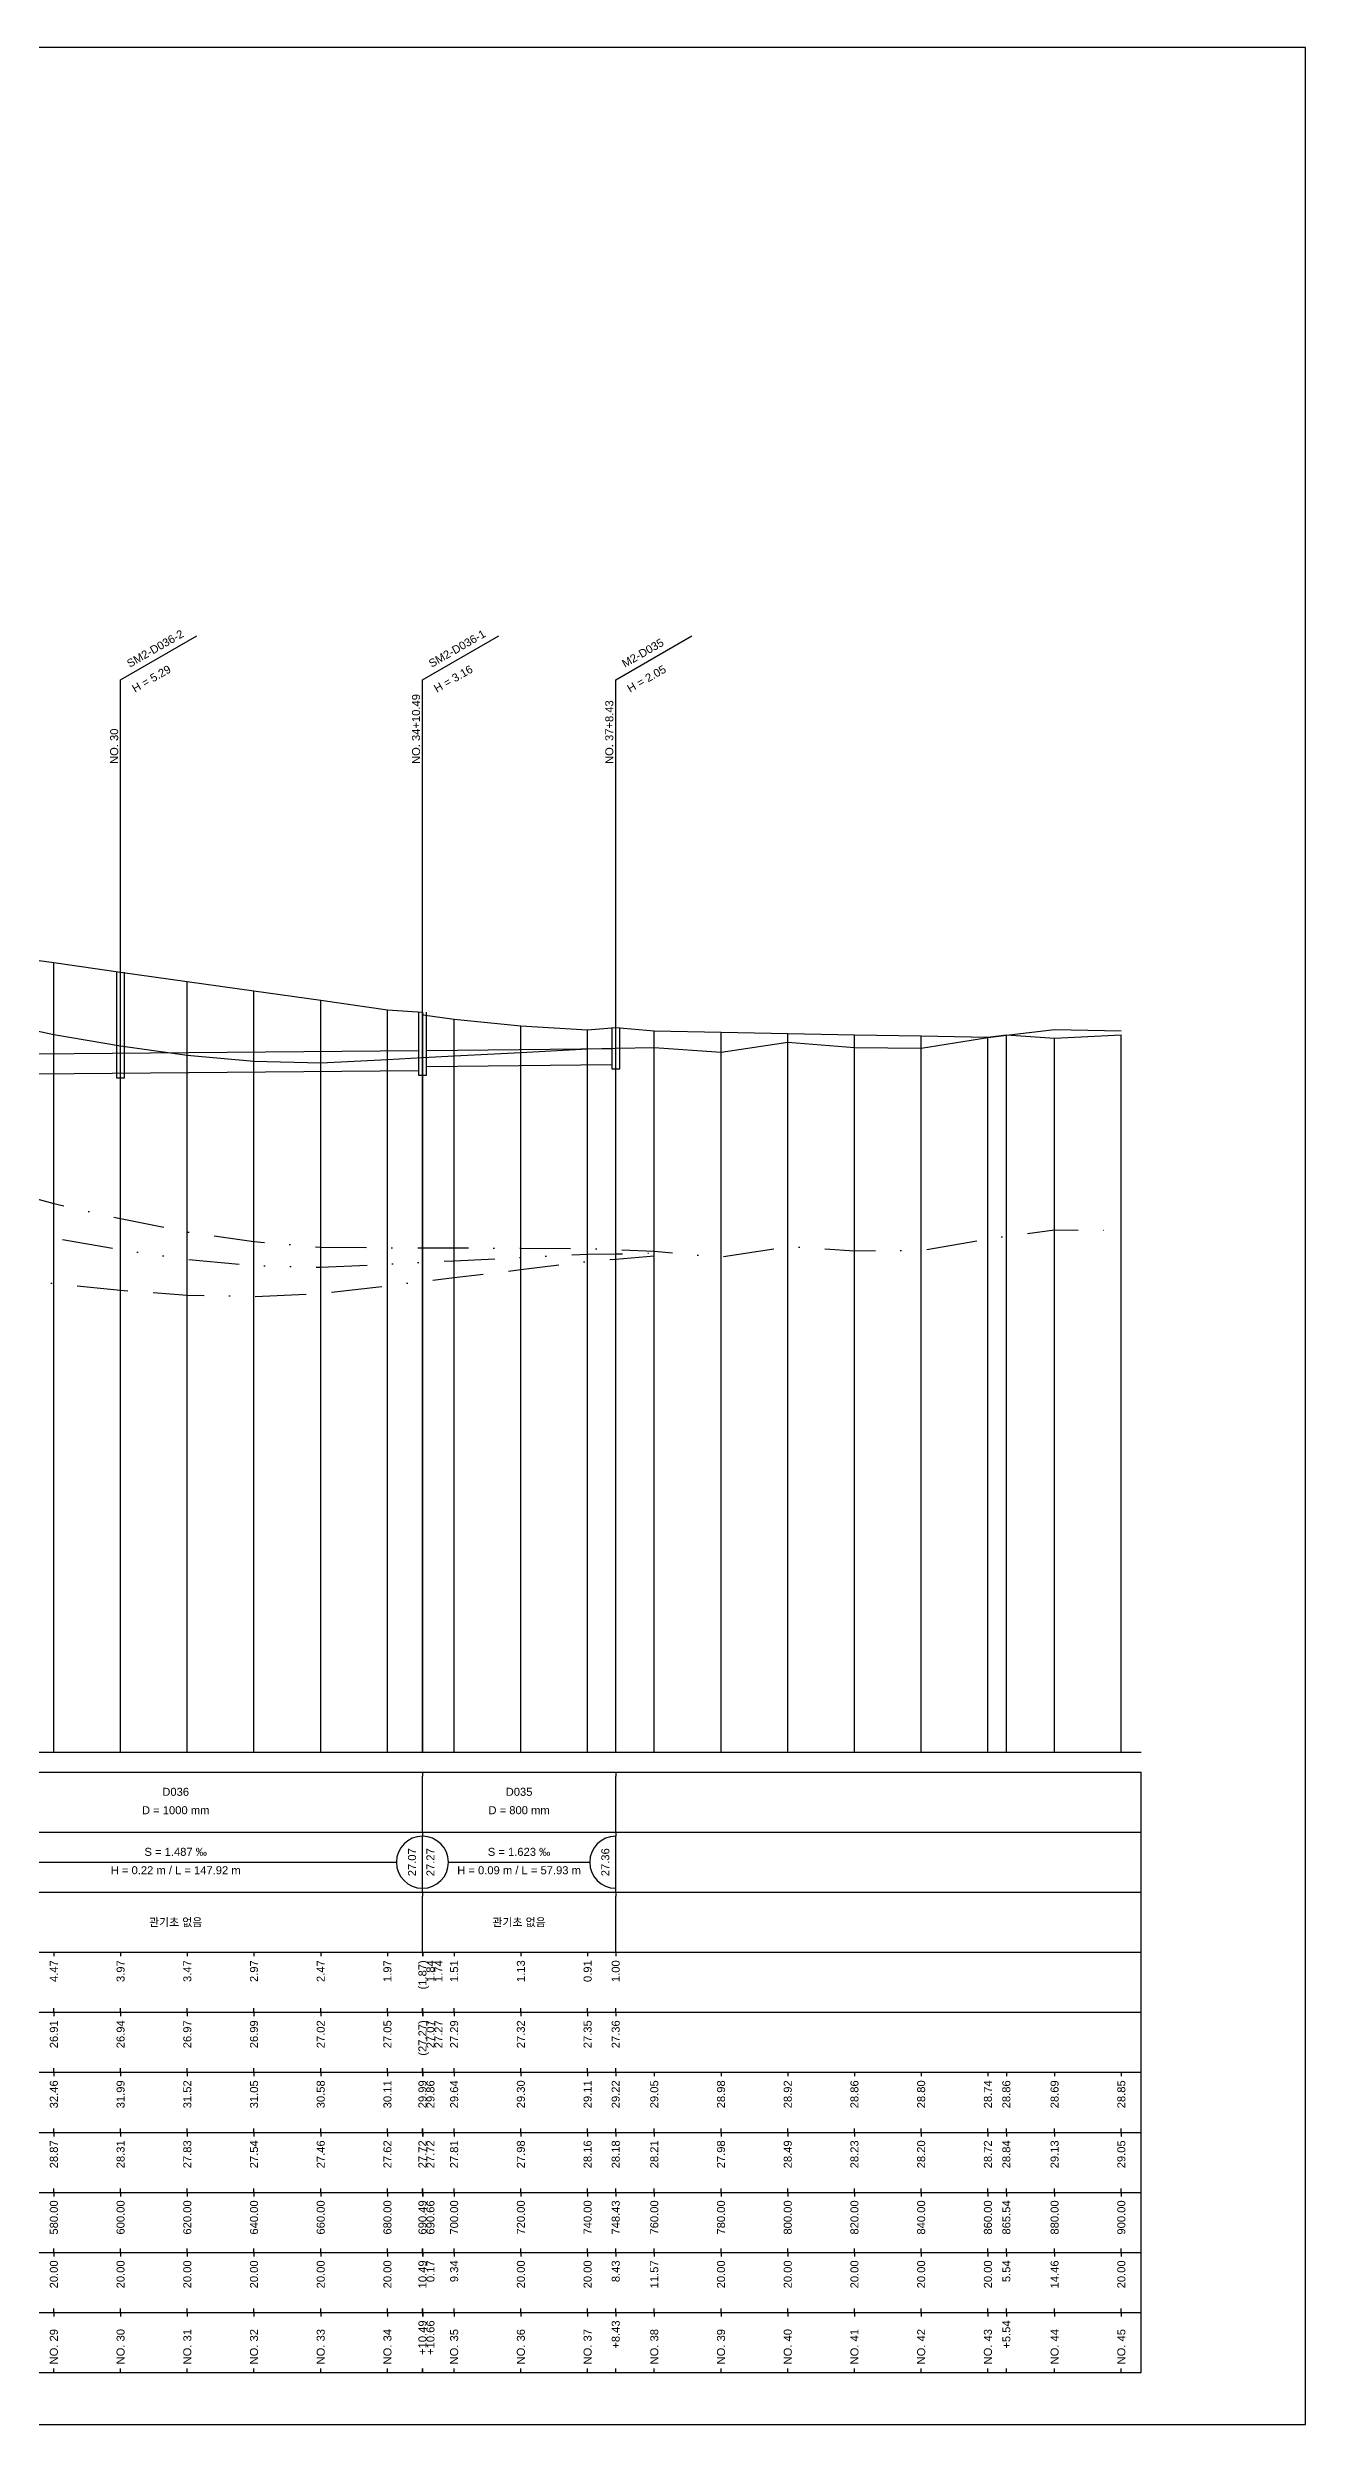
# Model space of a CAD drawing. Header units: millimetres. Extents: x -7351 to 135086, y 1419 to 5643.
# Drawn here: x 46046 to 46360, y 1419 to 2013 of the extents above; entities that cross this region are included whole.
import ezdxf
from ezdxf.enums import TextEntityAlignment as Align

# ---------------------------------------------------------------- set-up
doc = ezdxf.new("R2010")
doc.units = ezdxf.units.MM
for name, pattern in [('BORDER', [44.45, 12.7, -6.35, 12.7, -6.35, 0, -6.35]), ('DASHDOT', [25.4, 12.7, -6.35, 0, -6.35]), ('DIVIDE', [31.75, 12.7, -6.35, 0, -6.35, 0, -6.35])]:
    doc.linetypes.add(name, pattern=pattern)
for name, color, linetype in [('KZ_종단_계획선', 1, 'Continuous'), ('KZ_종단_관로', 4, 'Continuous'), ('KZ_종단_깃발', 7, 'Continuous'), ('KZ_종단_도각', 7, 'Continuous'), ('KZ_종단_맨홀', 4, 'Continuous'), ('KZ_종단_수직선', 7, 'Continuous'), ('KZ_종단_암선1', 56, 'DASHDOT'), ('KZ_종단_암선2', 4, 'DIVIDE'), ('KZ_종단_암선3', 6, 'BORDER'), ('KZ_종단_지반선', 3, 'Continuous'), ('KZ_종단_테이블문자', 7, 'Continuous'), ('KZ_종단_테이블선', 7, 'Continuous')]:
    doc.layers.add(name, color=color, linetype=linetype)
doc.styles.get("Standard").update_dxf_attribs({"font": 'arial.ttf'})

msp = doc.modelspace()

# ---------------------------------------------------------------- linework, layer by layer
at = {"layer": 'KZ_종단_계획선'}
msp.add_lwpolyline([(46031.03, 1786.64), (46047.69, 1784.35), (46064.36, 1781.99), (46081.03, 1779.64), (46097.69, 1777.29), (46114.36, 1774.94), (46131.03, 1772.58), (46139.77, 1772.01), (46139.91, 1771.33), (46147.69, 1770.25), (46164.36, 1768.52), (46181.03, 1767.6), (46188.05, 1768.12), (46197.69, 1767.27), (46214.36, 1766.96), (46231.03, 1766.65), (46247.69, 1766.35), (46264.36, 1766.04), (46281.03, 1765.74), (46285.64, 1766.33), (46297.69, 1765.48), (46314.36, 1766.27), (46314.36, 1766.27)], dxfattribs=at)
at = {"layer": 'KZ_종단_관로'}
for p, q in [((46016.5, 1761.29), (46138.77, 1762.39)), ((46140.77, 1762.39), (46187.05, 1762.86)), ((46140.77, 1758.39), (46187.05, 1758.86)), ((46016.5, 1756.29), (46138.77, 1757.39))]:
    msp.add_line(p, q, dxfattribs=at)
at = {"layer": 'KZ_종단_깃발'}
for p, q in [((46064.36, 1855), (46083.41, 1866)), ((46139.77, 1855), (46158.82, 1866)), ((46188.05, 1855), (46207.1, 1866)), ((46064.36, 1587.04), (46064.36, 1855)), ((46139.77, 1587.04), (46139.77, 1855)), ((46188.05, 1587.04), (46188.05, 1855))]:
    msp.add_line(p, q, dxfattribs=at)
at = {"layer": 'KZ_종단_도각'}
msp.add_lwpolyline([(45519.36, 1419.04), (46360.36, 1419.04), (46360.36, 2013.04), (45519.36, 2013.04)], close=True, dxfattribs=at)
at = {"layer": 'KZ_종단_맨홀'}
for points in [[(46063.36, 1781.99), (46063.36, 1755.56), (46065.36, 1755.56), (46065.36, 1781.99)], [(46138.77, 1772.01), (46138.77, 1756.23), (46140.77, 1756.23), (46140.77, 1772.01)], [(46187.05, 1768.12), (46187.05, 1757.85), (46189.05, 1757.85), (46189.05, 1768.12)]]:
    msp.add_lwpolyline(points, dxfattribs=at)
at = {"layer": 'KZ_종단_수직선'}
for p, q in [((46047.69, 1587.04), (46047.69, 1784.35)), ((46064.36, 1587.04), (46064.36, 1781.99)), ((46081.03, 1587.04), (46081.03, 1779.64)), ((46097.69, 1587.04), (46097.69, 1777.29)), ((46114.36, 1587.04), (46114.36, 1774.94)), ((46131.03, 1587.04), (46131.03, 1772.58)), ((46139.77, 1587.04), (46139.77, 1772.01)), ((46139.91, 1587.04), (46139.91, 1771.33)), ((46147.69, 1587.04), (46147.69, 1770.25)), ((46164.36, 1587.04), (46164.36, 1768.52)), ((46181.03, 1587.04), (46181.03, 1767.6)), ((46188.05, 1587.04), (46188.05, 1768.12)), ((46197.69, 1587.04), (46197.69, 1767.27)), ((46214.36, 1587.04), (46214.36, 1766.96)), ((46231.03, 1587.04), (46231.03, 1766.65)), ((46247.69, 1587.04), (46247.69, 1766.35)), ((46264.36, 1587.04), (46264.36, 1766.04)), ((46281.03, 1587.04), (46281.03, 1765.74)), ((46285.64, 1587.04), (46285.64, 1766.33)), ((46297.69, 1587.04), (46297.69, 1765.48)), ((46314.36, 1587.04), (46314.36, 1766.27))]:
    msp.add_line(p, q, dxfattribs=at)
at = {"layer": 'KZ_종단_암선1', "flags": 128}
msp.add_lwpolyline([(45564.36, 1722.45), (45579.53, 1708.29), (45579.53, 1708.29), (45579.53, 1708.29), (45581.03, 1706.9), (45582.28, 1707.05), (45582.28, 1707.05), (45582.28, 1707.05), (45582.28, 1707.05), (45582.28, 1707.05), (45597.69, 1708.87), (45614.36, 1712.93), (45631.03, 1717.03), (45647.69, 1721.37), (45650.77, 1721.96), (45664.36, 1724.56), (45671.55, 1725.85), (45681.03, 1726.47), (45697.69, 1729.73), (45714.36, 1731.56), (45715.33, 1731.61), (45715.76, 1731.62), (45715.76, 1731.62), (45715.76, 1731.62), (45715.76, 1731.62), (45715.76, 1731.62), (45715.76, 1731.62), (45731.03, 1731.83), (45747.69, 1731.53), (45764.36, 1732.64), (45781.03, 1732.9), (45797.69, 1733.48), (45814.36, 1734.77), (45831.03, 1736.05), (45847.69, 1737.39), (45864.36, 1738.46), (45881.03, 1739.36), (45897.69, 1740.37), (45914.36, 1740.84), (45931.03, 1741.57), (45947.69, 1742.42), (45964.36, 1742.66), (45981.03, 1741.77), (45982.69, 1741.33), (45997.69, 1737.45), (45999.36, 1737.01), (46014.36, 1733.11), (46016.5, 1732.55), (46016.5, 1732.55), (46016.5, 1732.55), (46016.5, 1732.55), (46016.5, 1732.55), (46016.68, 1732.5), (46024.83, 1730.36), (46031.03, 1728.74), (46047.69, 1724.18), (46064.36, 1720.39), (46081.03, 1717.07), (46097.69, 1714.64), (46114.36, 1713.26), (46131.03, 1713.12), (46139.77, 1713.11), (46139.91, 1713.11), (46147.69, 1713.08), (46164.36, 1712.96), (46181.03, 1712.91), (46188.05, 1712.61), (46197.69, 1712.21), (46214.36, 1710.78), (46231.03, 1713.42), (46247.69, 1712.36), (46264.36, 1712.44), (46281.03, 1715.33), (46285.64, 1715.95), (46297.69, 1717.58), (46314.36, 1717.46)], dxfattribs=at)
at = {"layer": 'KZ_종단_암선2', "flags": 128}
msp.add_lwpolyline([(45564.36, 1622.45), (45579.53, 1609.62), (45579.53, 1609.62), (45579.53, 1609.62), (45581.03, 1608.37), (45582.28, 1608.76), (45582.28, 1608.76), (45582.28, 1608.76), (45582.28, 1608.76), (45582.28, 1608.76), (45597.69, 1613.62), (45614.36, 1621.14), (45631.03, 1628.7), (45647.69, 1636.6), (45650.77, 1637.83), (45664.36, 1643.29), (45671.55, 1646.09), (45681.03, 1648.68), (45697.69, 1655.34), (45714.36, 1660.5), (45715.33, 1660.74), (45715.76, 1660.83), (45715.76, 1660.83), (45715.76, 1660.83), (45715.76, 1660.83), (45715.76, 1660.83), (45715.76, 1660.83), (45731.03, 1664), (45747.69, 1666.85), (45764.36, 1671.05), (45781.03, 1674.41), (45797.69, 1678.08), (45814.36, 1682.46), (45831.03, 1687.07), (45847.69, 1692.08), (45864.36, 1697.08), (45881.03, 1702.11), (45897.69, 1707.36), (45914.36, 1712.08), (45931.03, 1717.05), (45947.69, 1722.16), (45964.36, 1726.64), (45981.03, 1729.46), (45982.69, 1729.12), (45997.69, 1726.05), (45999.36, 1725.71), (46014.36, 1722.63), (46016.5, 1722.17), (46016.5, 1722.17), (46016.5, 1722.17), (46016.5, 1722.17), (46016.5, 1722.17), (46016.68, 1722.13), (46024.83, 1720.44), (46031.03, 1719.16), (46047.69, 1715.51), (46064.36, 1712.63), (46081.03, 1710.22), (46097.69, 1708.69), (46114.36, 1708.23), (46131.03, 1709), (46139.77, 1709.46), (46139.91, 1709.47), (46147.69, 1709.87), (46164.36, 1710.66), (46181.03, 1711.51), (46188.05, 1711.6), (46197.69, 1711.73)], dxfattribs=at)
at = {"layer": 'KZ_종단_암선3', "flags": 128}
msp.add_lwpolyline([(45579.53, 1609.17), (45579.53, 1609.17), (45579.53, 1609.17), (45581.03, 1607.91), (45582.28, 1608.23), (45582.28, 1608.23), (45582.28, 1608.23), (45582.28, 1608.23), (45582.28, 1608.23), (45597.69, 1612.22), (45614.36, 1618.92), (45631.03, 1625.65), (45647.69, 1632.79), (45650.77, 1633.88), (45664.36, 1638.69), (45671.55, 1641.15), (45681.03, 1643.27), (45697.69, 1649.1), (45714.36, 1653.38), (45715.33, 1653.57), (45715.76, 1653.64), (45715.76, 1653.64), (45715.76, 1653.64), (45715.76, 1653.64), (45715.76, 1653.64), (45715.76, 1653.64), (45731.03, 1655.98), (45747.69, 1657.9), (45764.36, 1661.14), (45781.03, 1663.54), (45797.69, 1666.26), (45814.36, 1669.69), (45831.03, 1673.42), (45847.69, 1677.72), (45864.36, 1682.19), (45881.03, 1686.87), (45897.69, 1691.92), (45914.36, 1696.47), (45931.03, 1701.27), (45947.69, 1706.19), (45964.36, 1710.5), (45981.03, 1713.36), (45982.69, 1713.14), (45997.69, 1711.14), (45999.36, 1710.92), (46014.36, 1708.91), (46016.5, 1708.61), (46016.5, 1708.61), (46016.5, 1708.61), (46016.5, 1708.61), (46016.5, 1708.61), (46016.68, 1708.58), (46024.83, 1707.48), (46031.03, 1706.63), (46047.69, 1704.17), (46064.36, 1702.49), (46081.03, 1701.26), (46097.69, 1700.93), (46114.36, 1701.65), (46131.03, 1703.61), (46139.77, 1704.7), (46139.91, 1704.72), (46147.69, 1705.66), (46164.36, 1707.65), (46181.03, 1709.69), (46188.05, 1710.28), (46197.69, 1711.1)], dxfattribs=at)
at = {"layer": 'KZ_종단_지반선', "flags": 128}
msp.add_lwpolyline([(46031.03, 1769.98), (46047.69, 1766.39), (46064.36, 1763.57), (46081.03, 1761.21), (46097.69, 1759.74), (46114.36, 1759.33), (46131.03, 1760.16), (46139.77, 1760.65), (46139.91, 1760.66), (46147.69, 1761.08), (46164.36, 1761.93), (46181.03, 1762.84), (46188.05, 1762.95), (46197.69, 1763.11), (46214.36, 1761.94), (46231.03, 1764.47), (46247.69, 1763.18), (46264.36, 1763.01), (46281.03, 1765.66), (46285.64, 1766.22), (46297.69, 1767.67), (46314.36, 1767.31)], dxfattribs=at)
at = {"layer": 'KZ_종단_테이블문자'}
for p, q in [((46139.77, 1582.04), (46139.77, 1581.04)), ((46139.77, 1582.04), (46139.77, 1581.04)), ((46139.77, 1568.04), (46139.77, 1581.04)), ((46139.77, 1568.04), (46139.77, 1581.04)), ((46188.05, 1582.04), (46188.05, 1581.04)), ((46188.05, 1568.04), (46188.05, 1581.04)), ((46139.77, 1567.04), (46139.77, 1568.04)), ((46139.77, 1567.04), (46139.77, 1568.04)), ((46139.77, 1567.04), (46139.77, 1566.04)), ((46139.77, 1567.04), (46139.77, 1566.04)), ((46139.77, 1553.04), (46139.77, 1566.04)), ((46139.77, 1553.04), (46139.77, 1566.04)), ((46188.05, 1567.04), (46188.05, 1568.04)), ((46188.05, 1567.04), (46188.05, 1566.04)), ((46188.05, 1553.04), (46188.05, 1566.04)), ((46022.92, 1559.54), (46133.35, 1559.54)), ((46146.18, 1559.54), (46181.63, 1559.54)), ((46139.77, 1552.04), (46139.77, 1553.04)), ((46139.77, 1552.04), (46139.77, 1553.04)), ((46139.77, 1552.04), (46139.77, 1551.04)), ((46139.77, 1552.04), (46139.77, 1551.04)), ((46139.77, 1538.04), (46139.77, 1551.04)), ((46139.77, 1538.04), (46139.77, 1551.04)), ((46188.05, 1552.04), (46188.05, 1553.04)), ((46188.05, 1552.04), (46188.05, 1551.04)), ((46188.05, 1538.04), (46188.05, 1551.04)), ((46139.77, 1537.04), (46139.77, 1538.04)), ((46139.77, 1537.04), (46139.77, 1538.04)), ((46188.05, 1537.04), (46188.05, 1538.04))]:
    msp.add_line(p, q, dxfattribs=at)
for centre, start, end in [((46139.77, 1559.54), 90, 270), ((46139.77, 1559.54), 270, 90), ((46188.05, 1559.54), 90, 270)]:
    msp.add_arc(centre, 6.5, start, end, dxfattribs=at)
at = {"layer": 'KZ_종단_테이블선'}
for p, q in [((45544.36, 1587.04), (46319.36, 1587.04)), ((45544.36, 1582.04), (46319.36, 1582.04)), ((46319.36, 1567.04), (46319.36, 1582.04)), ((45544.36, 1567.04), (46319.36, 1567.04)), ((46319.36, 1552.04), (46319.36, 1567.04)), ((45544.36, 1552.04), (46319.36, 1552.04)), ((46319.36, 1537.04), (46319.36, 1552.04)), ((45544.36, 1537.04), (46319.36, 1537.04)), ((46047.69, 1537.04), (46047.69, 1536.04)), ((46064.36, 1537.04), (46064.36, 1536.04)), ((46081.03, 1537.04), (46081.03, 1536.04)), ((46097.69, 1537.04), (46097.69, 1536.04)), ((46114.36, 1537.04), (46114.36, 1536.04)), ((46131.03, 1537.04), (46131.03, 1536.04)), ((46139.77, 1537.04), (46139.77, 1536.04)), ((46139.91, 1537.04), (46139.91, 1536.04)), ((46147.69, 1537.04), (46147.69, 1536.04)), ((46164.36, 1537.04), (46164.36, 1536.04)), ((46181.03, 1537.04), (46181.03, 1536.04)), ((46188.05, 1537.04), (46188.05, 1536.04)), ((46319.36, 1522.04), (46319.36, 1537.04)), ((45544.36, 1522.04), (46319.36, 1522.04)), ((46047.69, 1522.04), (46047.69, 1523.04)), ((46047.69, 1522.04), (46047.69, 1521.04)), ((46064.36, 1522.04), (46064.36, 1523.04)), ((46064.36, 1522.04), (46064.36, 1521.04)), ((46081.03, 1522.04), (46081.03, 1523.04)), ((46081.03, 1522.04), (46081.03, 1521.04)), ((46097.69, 1522.04), (46097.69, 1523.04)), ((46097.69, 1522.04), (46097.69, 1521.04)), ((46114.36, 1522.04), (46114.36, 1523.04)), ((46114.36, 1522.04), (46114.36, 1521.04)), ((46131.03, 1522.04), (46131.03, 1523.04)), ((46131.03, 1522.04), (46131.03, 1521.04)), ((46139.77, 1522.04), (46139.77, 1523.04)), ((46139.77, 1522.04), (46139.77, 1521.04)), ((46139.91, 1522.04), (46139.91, 1523.04)), ((46139.91, 1522.04), (46139.91, 1521.04)), ((46147.69, 1522.04), (46147.69, 1523.04)), ((46147.69, 1522.04), (46147.69, 1521.04)), ((46164.36, 1522.04), (46164.36, 1523.04)), ((46164.36, 1522.04), (46164.36, 1521.04)), ((46181.03, 1522.04), (46181.03, 1523.04)), ((46181.03, 1522.04), (46181.03, 1521.04)), ((46188.05, 1522.04), (46188.05, 1523.04)), ((46188.05, 1522.04), (46188.05, 1521.04)), ((46319.36, 1507.04), (46319.36, 1522.04)), ((45544.36, 1507.04), (46319.36, 1507.04)), ((46047.69, 1507.04), (46047.69, 1508.04)), ((46047.69, 1507.04), (46047.69, 1506.04)), ((46064.36, 1507.04), (46064.36, 1508.04)), ((46064.36, 1507.04), (46064.36, 1506.04)), ((46081.03, 1507.04), (46081.03, 1508.04)), ((46081.03, 1507.04), (46081.03, 1506.04)), ((46097.69, 1507.04), (46097.69, 1508.04)), ((46097.69, 1507.04), (46097.69, 1506.04)), ((46114.36, 1507.04), (46114.36, 1508.04)), ((46114.36, 1507.04), (46114.36, 1506.04)), ((46131.03, 1507.04), (46131.03, 1508.04)), ((46131.03, 1507.04), (46131.03, 1506.04)), ((46139.77, 1507.04), (46139.77, 1508.04)), ((46139.77, 1507.04), (46139.77, 1506.04)), ((46139.91, 1507.04), (46139.91, 1508.04)), ((46139.91, 1507.04), (46139.91, 1506.04)), ((46147.69, 1507.04), (46147.69, 1508.04)), ((46147.69, 1507.04), (46147.69, 1506.04)), ((46164.36, 1507.04), (46164.36, 1508.04)), ((46164.36, 1507.04), (46164.36, 1506.04)), ((46181.03, 1507.04), (46181.03, 1508.04)), ((46181.03, 1507.04), (46181.03, 1506.04)), ((46188.05, 1507.04), (46188.05, 1508.04)), ((46188.05, 1507.04), (46188.05, 1506.04)), ((46197.69, 1507.04), (46197.69, 1506.04)), ((46214.36, 1507.04), (46214.36, 1506.04)), ((46231.03, 1507.04), (46231.03, 1506.04)), ((46247.69, 1507.04), (46247.69, 1506.04)), ((46264.36, 1507.04), (46264.36, 1506.04)), ((46281.03, 1507.04), (46281.03, 1506.04)), ((46285.64, 1507.04), (46285.64, 1506.04)), ((46297.69, 1507.04), (46297.69, 1506.04)), ((46314.36, 1507.04), (46314.36, 1506.04)), ((46319.36, 1492.04), (46319.36, 1507.04)), ((45544.36, 1492.04), (46319.36, 1492.04)), ((46047.69, 1492.04), (46047.69, 1493.04)), ((46047.69, 1492.04), (46047.69, 1491.04)), ((46064.36, 1492.04), (46064.36, 1493.04)), ((46064.36, 1492.04), (46064.36, 1491.04)), ((46081.03, 1492.04), (46081.03, 1493.04)), ((46081.03, 1492.04), (46081.03, 1491.04)), ((46097.69, 1492.04), (46097.69, 1493.04)), ((46097.69, 1492.04), (46097.69, 1491.04)), ((46114.36, 1492.04), (46114.36, 1493.04)), ((46114.36, 1492.04), (46114.36, 1491.04)), ((46131.03, 1492.04), (46131.03, 1493.04)), ((46131.03, 1492.04), (46131.03, 1491.04)), ((46139.77, 1492.04), (46139.77, 1493.04)), ((46139.77, 1492.04), (46139.77, 1491.04)), ((46139.91, 1492.04), (46139.91, 1493.04)), ((46139.91, 1492.04), (46139.91, 1491.04)), ((46147.69, 1492.04), (46147.69, 1493.04)), ((46147.69, 1492.04), (46147.69, 1491.04)), ((46164.36, 1492.04), (46164.36, 1493.04)), ((46164.36, 1492.04), (46164.36, 1491.04)), ((46181.03, 1492.04), (46181.03, 1493.04)), ((46181.03, 1492.04), (46181.03, 1491.04)), ((46188.05, 1492.04), (46188.05, 1493.04)), ((46188.05, 1492.04), (46188.05, 1491.04)), ((46197.69, 1492.04), (46197.69, 1493.04)), ((46197.69, 1492.04), (46197.69, 1491.04)), ((46214.36, 1492.04), (46214.36, 1493.04)), ((46214.36, 1492.04), (46214.36, 1491.04)), ((46231.03, 1492.04), (46231.03, 1493.04)), ((46231.03, 1492.04), (46231.03, 1491.04)), ((46247.69, 1492.04), (46247.69, 1493.04)), ((46247.69, 1492.04), (46247.69, 1491.04)), ((46264.36, 1492.04), (46264.36, 1493.04)), ((46264.36, 1492.04), (46264.36, 1491.04)), ((46281.03, 1492.04), (46281.03, 1493.04)), ((46281.03, 1492.04), (46281.03, 1491.04)), ((46285.64, 1492.04), (46285.64, 1493.04)), ((46285.64, 1492.04), (46285.64, 1491.04)), ((46297.69, 1492.04), (46297.69, 1493.04)), ((46297.69, 1492.04), (46297.69, 1491.04)), ((46314.36, 1492.04), (46314.36, 1493.04)), ((46314.36, 1492.04), (46314.36, 1491.04)), ((46319.36, 1477.04), (46319.36, 1492.04)), ((45544.36, 1477.04), (46319.36, 1477.04)), ((46047.69, 1477.04), (46047.69, 1478.04)), ((46047.69, 1477.04), (46047.69, 1476.04)), ((46064.36, 1477.04), (46064.36, 1478.04)), ((46064.36, 1477.04), (46064.36, 1476.04)), ((46081.03, 1477.04), (46081.03, 1478.04)), ((46081.03, 1477.04), (46081.03, 1476.04)), ((46097.69, 1477.04), (46097.69, 1478.04)), ((46097.69, 1477.04), (46097.69, 1476.04)), ((46114.36, 1477.04), (46114.36, 1478.04)), ((46114.36, 1477.04), (46114.36, 1476.04)), ((46131.03, 1477.04), (46131.03, 1478.04)), ((46131.03, 1477.04), (46131.03, 1476.04)), ((46139.77, 1477.04), (46139.77, 1478.04)), ((46139.77, 1477.04), (46139.77, 1476.04)), ((46139.91, 1477.04), (46139.91, 1478.04)), ((46139.91, 1477.04), (46139.91, 1476.04)), ((46147.69, 1477.04), (46147.69, 1478.04)), ((46147.69, 1477.04), (46147.69, 1476.04)), ((46164.36, 1477.04), (46164.36, 1478.04)), ((46164.36, 1477.04), (46164.36, 1476.04)), ((46181.03, 1477.04), (46181.03, 1478.04)), ((46181.03, 1477.04), (46181.03, 1476.04)), ((46188.05, 1477.04), (46188.05, 1478.04)), ((46188.05, 1477.04), (46188.05, 1476.04)), ((46197.69, 1477.04), (46197.69, 1478.04)), ((46197.69, 1477.04), (46197.69, 1476.04)), ((46214.36, 1477.04), (46214.36, 1478.04)), ((46214.36, 1477.04), (46214.36, 1476.04)), ((46231.03, 1477.04), (46231.03, 1478.04)), ((46231.03, 1477.04), (46231.03, 1476.04)), ((46247.69, 1477.04), (46247.69, 1478.04)), ((46247.69, 1477.04), (46247.69, 1476.04)), ((46264.36, 1477.04), (46264.36, 1478.04)), ((46264.36, 1477.04), (46264.36, 1476.04)), ((46281.03, 1477.04), (46281.03, 1478.04)), ((46281.03, 1477.04), (46281.03, 1476.04)), ((46285.64, 1477.04), (46285.64, 1478.04)), ((46285.64, 1477.04), (46285.64, 1476.04)), ((46297.69, 1477.04), (46297.69, 1478.04)), ((46297.69, 1477.04), (46297.69, 1476.04)), ((46314.36, 1477.04), (46314.36, 1478.04)), ((46314.36, 1477.04), (46314.36, 1476.04)), ((46319.36, 1462.04), (46319.36, 1477.04)), ((45544.36, 1462.04), (46319.36, 1462.04)), ((46047.69, 1462.04), (46047.69, 1463.04)), ((46047.69, 1462.04), (46047.69, 1461.04)), ((46064.36, 1462.04), (46064.36, 1463.04)), ((46064.36, 1462.04), (46064.36, 1461.04)), ((46081.03, 1462.04), (46081.03, 1463.04)), ((46081.03, 1462.04), (46081.03, 1461.04)), ((46097.69, 1462.04), (46097.69, 1463.04)), ((46097.69, 1462.04), (46097.69, 1461.04)), ((46114.36, 1462.04), (46114.36, 1463.04)), ((46114.36, 1462.04), (46114.36, 1461.04)), ((46131.03, 1462.04), (46131.03, 1463.04)), ((46131.03, 1462.04), (46131.03, 1461.04)), ((46139.77, 1462.04), (46139.77, 1463.04)), ((46139.77, 1462.04), (46139.77, 1461.04)), ((46139.91, 1462.04), (46139.91, 1463.04)), ((46139.91, 1462.04), (46139.91, 1461.04)), ((46147.69, 1462.04), (46147.69, 1463.04)), ((46147.69, 1462.04), (46147.69, 1461.04)), ((46164.36, 1462.04), (46164.36, 1463.04)), ((46164.36, 1462.04), (46164.36, 1461.04)), ((46181.03, 1462.04), (46181.03, 1463.04)), ((46181.03, 1462.04), (46181.03, 1461.04)), ((46188.05, 1462.04), (46188.05, 1463.04)), ((46188.05, 1462.04), (46188.05, 1461.04)), ((46197.69, 1462.04), (46197.69, 1463.04)), ((46197.69, 1462.04), (46197.69, 1461.04)), ((46214.36, 1462.04), (46214.36, 1463.04)), ((46214.36, 1462.04), (46214.36, 1461.04)), ((46231.03, 1462.04), (46231.03, 1463.04)), ((46231.03, 1462.04), (46231.03, 1461.04)), ((46247.69, 1462.04), (46247.69, 1463.04)), ((46247.69, 1462.04), (46247.69, 1461.04)), ((46264.36, 1462.04), (46264.36, 1463.04)), ((46264.36, 1462.04), (46264.36, 1461.04)), ((46281.03, 1462.04), (46281.03, 1463.04)), ((46281.03, 1462.04), (46281.03, 1461.04)), ((46285.64, 1462.04), (46285.64, 1463.04)), ((46285.64, 1462.04), (46285.64, 1461.04)), ((46297.69, 1462.04), (46297.69, 1463.04)), ((46297.69, 1462.04), (46297.69, 1461.04)), ((46314.36, 1462.04), (46314.36, 1463.04)), ((46314.36, 1462.04), (46314.36, 1461.04)), ((46319.36, 1447.04), (46319.36, 1462.04)), ((45544.36, 1447.04), (46319.36, 1447.04)), ((46047.69, 1447.04), (46047.69, 1448.04)), ((46047.69, 1447.04), (46047.69, 1446.04)), ((46064.36, 1447.04), (46064.36, 1448.04)), ((46064.36, 1447.04), (46064.36, 1446.04)), ((46081.03, 1447.04), (46081.03, 1448.04)), ((46081.03, 1447.04), (46081.03, 1446.04)), ((46097.69, 1447.04), (46097.69, 1448.04)), ((46097.69, 1447.04), (46097.69, 1446.04)), ((46114.36, 1447.04), (46114.36, 1448.04)), ((46114.36, 1447.04), (46114.36, 1446.04)), ((46131.03, 1447.04), (46131.03, 1448.04)), ((46131.03, 1447.04), (46131.03, 1446.04)), ((46139.77, 1447.04), (46139.77, 1448.04)), ((46139.77, 1447.04), (46139.77, 1446.04)), ((46139.91, 1447.04), (46139.91, 1448.04)), ((46139.91, 1447.04), (46139.91, 1446.04)), ((46147.69, 1447.04), (46147.69, 1448.04)), ((46147.69, 1447.04), (46147.69, 1446.04)), ((46164.36, 1447.04), (46164.36, 1448.04)), ((46164.36, 1447.04), (46164.36, 1446.04)), ((46181.03, 1447.04), (46181.03, 1448.04)), ((46181.03, 1447.04), (46181.03, 1446.04)), ((46188.05, 1447.04), (46188.05, 1448.04)), ((46188.05, 1447.04), (46188.05, 1446.04)), ((46197.69, 1447.04), (46197.69, 1448.04)), ((46197.69, 1447.04), (46197.69, 1446.04)), ((46214.36, 1447.04), (46214.36, 1448.04)), ((46214.36, 1447.04), (46214.36, 1446.04)), ((46231.03, 1447.04), (46231.03, 1448.04)), ((46231.03, 1447.04), (46231.03, 1446.04)), ((46247.69, 1447.04), (46247.69, 1448.04)), ((46247.69, 1447.04), (46247.69, 1446.04)), ((46264.36, 1447.04), (46264.36, 1448.04)), ((46264.36, 1447.04), (46264.36, 1446.04)), ((46281.03, 1447.04), (46281.03, 1448.04)), ((46281.03, 1447.04), (46281.03, 1446.04)), ((46285.64, 1447.04), (46285.64, 1448.04)), ((46285.64, 1447.04), (46285.64, 1446.04)), ((46297.69, 1447.04), (46297.69, 1448.04)), ((46297.69, 1447.04), (46297.69, 1446.04)), ((46314.36, 1447.04), (46314.36, 1448.04)), ((46314.36, 1447.04), (46314.36, 1446.04)), ((46319.36, 1432.04), (46319.36, 1447.04)), ((45544.36, 1432.04), (46319.36, 1432.04)), ((46047.69, 1432.04), (46047.69, 1433.04)), ((46064.36, 1432.04), (46064.36, 1433.04)), ((46081.03, 1432.04), (46081.03, 1433.04)), ((46097.69, 1432.04), (46097.69, 1433.04)), ((46114.36, 1432.04), (46114.36, 1433.04)), ((46131.03, 1432.04), (46131.03, 1433.04)), ((46139.77, 1432.04), (46139.77, 1433.04)), ((46139.91, 1432.04), (46139.91, 1433.04)), ((46147.69, 1432.04), (46147.69, 1433.04)), ((46164.36, 1432.04), (46164.36, 1433.04)), ((46181.03, 1432.04), (46181.03, 1433.04)), ((46188.05, 1432.04), (46188.05, 1433.04)), ((46197.69, 1432.04), (46197.69, 1433.04)), ((46214.36, 1432.04), (46214.36, 1433.04)), ((46231.03, 1432.04), (46231.03, 1433.04)), ((46247.69, 1432.04), (46247.69, 1433.04)), ((46264.36, 1432.04), (46264.36, 1433.04)), ((46281.03, 1432.04), (46281.03, 1433.04)), ((46285.64, 1432.04), (46285.64, 1433.04)), ((46297.69, 1432.04), (46297.69, 1433.04)), ((46314.36, 1432.04), (46314.36, 1433.04))]:
    msp.add_line(p, q, dxfattribs=at)

# ---------------------------------------------------------------- texts
at = {"layer": 'KZ_종단_깃발'}
for s, rotation, p in [('SM2-D036-2', 30, (46066.96, 1857.5)), ('SM2-D036-1', 30, (46142.37, 1857.5)), ('M2-D035', 30, (46190.65, 1857.5)), ('NO. 34+10.49', 90, (46139.77, 1834)), ('NO. 37+8.43', 90, (46188.05, 1834)), ('NO. 30', 90, (46064.36, 1834))]:
    msp.add_text(s, height=2, rotation=rotation, dxfattribs=at).set_placement(p, align=Align.BOTTOM_LEFT)
for s, p in [('H = 5.29', (46066.96, 1853.5)), ('H = 3.16', (46142.37, 1853.5)), ('H = 2.05', (46190.65, 1853.5))]:
    msp.add_text(s, height=2, rotation=30, dxfattribs=at).set_placement(p, align=Align.TOP_LEFT)
at = {"layer": 'KZ_종단_테이블문자'}
for s, p in [('D036', (46078.13, 1575.54)), ('D035', (46163.91, 1575.54)), ('S = 1.487 ‰', (46078.13, 1560.54)), ('S = 1.623 ‰', (46163.91, 1560.54))]:
    msp.add_text(s, height=2, dxfattribs=at).set_placement(p, align=Align.BOTTOM_CENTER)
for s, p in [('D = 1000 mm', (46078.13, 1573.54)), ('D = 800 mm', (46163.91, 1573.54)), ('H = 0.22 m / L = 147.92 m', (46078.13, 1558.54)), ('H = 0.09 m / L = 57.93 m', (46163.91, 1558.54))]:
    msp.add_text(s, height=2, dxfattribs=at).set_placement(p, align=Align.TOP_CENTER)
for s, p in [('27.07', (46138.77, 1559.54)), ('27.36', (46187.05, 1559.54))]:
    msp.add_text(s, height=2, rotation=90, dxfattribs=at).set_placement(p, align=Align.BOTTOM_CENTER)
msp.add_text('27.27', height=2, rotation=90, dxfattribs=at).set_placement((46140.77, 1559.54), align=Align.TOP_CENTER)
for p in [(46078.13, 1544.54), (46163.91, 1544.54)]:
    msp.add_text('관기초 없음', height=2, dxfattribs=at).set_placement(p, align=Align.MIDDLE_CENTER)
for s, p in [('4.47', (46047.69, 1535.04)), ('3.97', (46064.36, 1535.04)), ('3.47', (46081.03, 1535.04)), ('2.97', (46097.69, 1535.04)), ('2.47', (46114.36, 1535.04)), ('1.97', (46131.03, 1535.04)), ('(1.87)', (46139.77, 1535.04)), ('1.84', (46141.77, 1535.04)), ('1.74', (46143.77, 1535.04)), ('1.51', (46147.69, 1535.04)), ('1.13', (46164.36, 1535.04)), ('0.91', (46181.03, 1535.04)), ('1.00', (46188.05, 1535.04)), ('26.91', (46047.69, 1520.04)), ('26.94', (46064.36, 1520.04)), ('26.97', (46081.03, 1520.04)), ('26.99', (46097.69, 1520.04)), ('27.02', (46114.36, 1520.04)), ('27.05', (46131.03, 1520.04)), ('(27.27)', (46139.77, 1520.04)), ('27.07', (46141.77, 1520.04)), ('27.27', (46143.77, 1520.04)), ('27.29', (46147.69, 1520.04)), ('27.32', (46164.36, 1520.04)), ('27.35', (46181.03, 1520.04)), ('27.36', (46188.05, 1520.04)), ('32.46', (46047.69, 1505.04)), ('31.99', (46064.36, 1505.04)), ('31.52', (46081.03, 1505.04)), ('31.05', (46097.69, 1505.04)), ('30.58', (46114.36, 1505.04)), ('30.11', (46131.03, 1505.04)), ('29.99', (46139.77, 1505.04)), ('29.86', (46141.77, 1505.04)), ('29.64', (46147.69, 1505.04)), ('29.30', (46164.36, 1505.04)), ('29.11', (46181.03, 1505.04)), ('29.22', (46188.05, 1505.04)), ('29.05', (46197.69, 1505.04)), ('28.98', (46214.36, 1505.04)), ('28.92', (46231.03, 1505.04)), ('28.86', (46247.69, 1505.04)), ('28.80', (46264.36, 1505.04)), ('28.74', (46281.03, 1505.04)), ('28.86', (46285.64, 1505.04)), ('28.69', (46297.69, 1505.04)), ('28.85', (46314.36, 1505.04)), ('28.87', (46047.69, 1490.04)), ('28.31', (46064.36, 1490.04)), ('27.83', (46081.03, 1490.04)), ('27.54', (46097.69, 1490.04)), ('27.46', (46114.36, 1490.04)), ('27.62', (46131.03, 1490.04)), ('27.72', (46139.77, 1490.04)), ('27.72', (46141.77, 1490.04)), ('27.81', (46147.69, 1490.04)), ('27.98', (46164.36, 1490.04)), ('28.16', (46181.03, 1490.04)), ('28.18', (46188.05, 1490.04)), ('28.21', (46197.69, 1490.04)), ('27.98', (46214.36, 1490.04)), ('28.49', (46231.03, 1490.04)), ('28.23', (46247.69, 1490.04)), ('28.20', (46264.36, 1490.04)), ('28.72', (46281.03, 1490.04)), ('28.84', (46285.64, 1490.04)), ('29.13', (46297.69, 1490.04)), ('29.05', (46314.36, 1490.04)), ('580.00', (46047.69, 1475.04)), ('600.00', (46064.36, 1475.04)), ('620.00', (46081.03, 1475.04)), ('640.00', (46097.69, 1475.04)), ('660.00', (46114.36, 1475.04)), ('680.00', (46131.03, 1475.04)), ('690.49', (46139.77, 1475.04)), ('690.66', (46141.77, 1475.04)), ('700.00', (46147.69, 1475.04)), ('720.00', (46164.36, 1475.04)), ('740.00', (46181.03, 1475.04)), ('748.43', (46188.05, 1475.04)), ('760.00', (46197.69, 1475.04)), ('780.00', (46214.36, 1475.04)), ('800.00', (46231.03, 1475.04)), ('820.00', (46247.69, 1475.04)), ('840.00', (46264.36, 1475.04)), ('860.00', (46281.03, 1475.04)), ('865.54', (46285.64, 1475.04)), ('880.00', (46297.69, 1475.04)), ('900.00', (46314.36, 1475.04)), ('20.00', (46047.69, 1460.04)), ('20.00', (46064.36, 1460.04)), ('20.00', (46081.03, 1460.04)), ('20.00', (46097.69, 1460.04)), ('20.00', (46114.36, 1460.04)), ('20.00', (46131.03, 1460.04)), ('10.49', (46139.77, 1460.04)), ('0.17', (46141.77, 1460.04)), ('9.34', (46147.69, 1460.04)), ('20.00', (46164.36, 1460.04)), ('20.00', (46181.03, 1460.04)), ('8.43', (46188.05, 1460.04)), ('11.57', (46197.69, 1460.04)), ('20.00', (46214.36, 1460.04)), ('20.00', (46231.03, 1460.04)), ('20.00', (46247.69, 1460.04)), ('20.00', (46264.36, 1460.04)), ('20.00', (46281.03, 1460.04)), ('5.54', (46285.64, 1460.04)), ('14.46', (46297.69, 1460.04)), ('20.00', (46314.36, 1460.04)), ('+10.49', (46139.77, 1445.04)), ('+10.66', (46141.77, 1445.04)), ('+8.43', (46188.05, 1445.04)), ('+5.54', (46285.64, 1445.04))]:
    msp.add_text(s, height=2, rotation=90, dxfattribs=at).set_placement(p, align=Align.MIDDLE_RIGHT)
for s, p in [('NO. 29', (46047.69, 1434.04)), ('NO. 30', (46064.36, 1434.04)), ('NO. 31', (46081.03, 1434.04)), ('NO. 32', (46097.69, 1434.04)), ('NO. 33', (46114.36, 1434.04)), ('NO. 34', (46131.03, 1434.04)), ('NO. 35', (46147.69, 1434.04)), ('NO. 36', (46164.36, 1434.04)), ('NO. 37', (46181.03, 1434.04)), ('NO. 38', (46197.69, 1434.04)), ('NO. 39', (46214.36, 1434.04)), ('NO. 40', (46231.03, 1434.04)), ('NO. 41', (46247.69, 1434.04)), ('NO. 42', (46264.36, 1434.04)), ('NO. 43', (46281.03, 1434.04)), ('NO. 44', (46297.69, 1434.04)), ('NO. 45', (46314.36, 1434.04))]:
    msp.add_text(s, height=2, rotation=90, dxfattribs=at).set_placement(p, align=Align.MIDDLE_LEFT)

doc.saveas('drawing.dxf')
